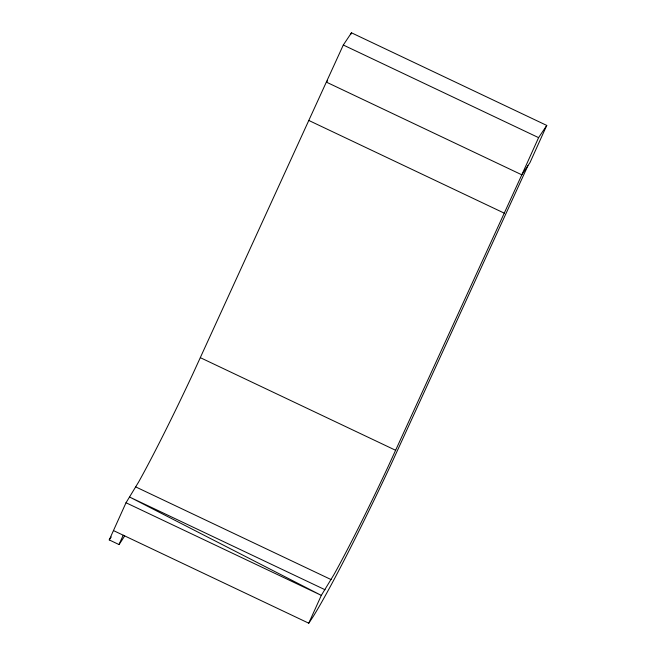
<?xml version="1.0" encoding="UTF-8"?>
<svg xmlns="http://www.w3.org/2000/svg" width="656" height="656" viewBox="0 0 656 656"><rect width="100%" height="100%" fill="white"/><g stroke="black" fill="none" stroke-linecap="round" stroke-linejoin="round"><path stroke-width="0.98" d="M124.681 535.87A178.219 9.373 -64.6 0 1 118.998 544.554L109.24 539.921L126.018 502.75L138.654 481.963A134.841 7.093 -64.6 0 0 192.856 373.912L343.301 45.018L351.468 32.8L546.76 125.427L529.982 162.598L521.815 174.816L388.155 466.539A134.841 7.093 -64.6 0 1 333.953 574.59L321.317 595.377L308.755 623.2L113.455 530.573M118.998 544.554L123.221 535.206M350.624 34.661L351.468 32.8M546.76 125.427L538.592 137.645L521.815 174.816L326.516 82.189L327.606 80.557M527.932 165.665L391.222 464.046A167.37 8.799 -64.6 0 1 312.904 616.976L308.755 623.2M343.301 45.018L538.592 137.645M308.951 120.524L504.251 213.151M200.367 357.684L395.666 450.311M135.808 486.949L331.1 579.576M325.056 589.752L129.757 497.125L321.317 595.377L126.018 502.75M111.258 536.977A178.219 9.373 -64.6 0 1 109.24 539.921"/></g></svg>
